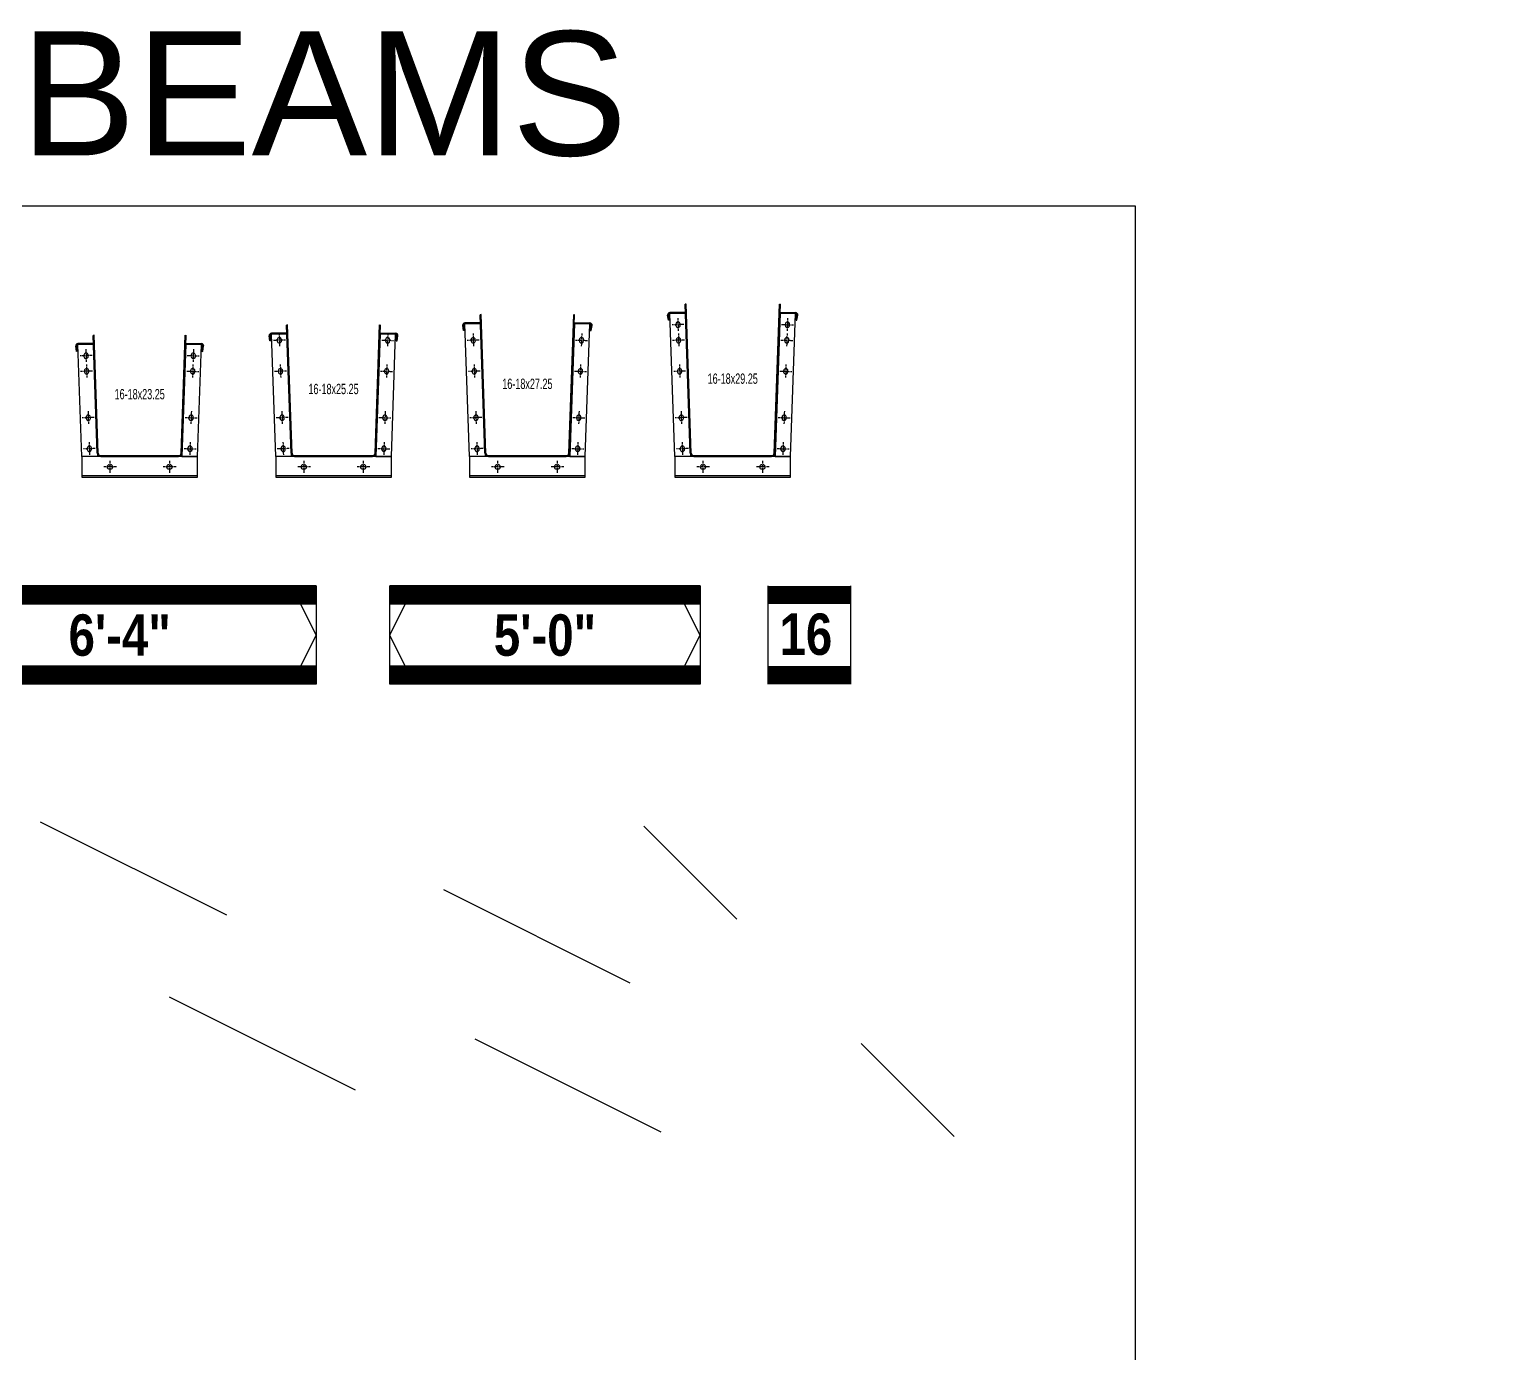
# Model space of a CAD drawing. Header units: inches. Extents: x 2832 to 8547, y -592 to 860.
# Drawn here: x 6631.4 to 6916.3, y 604.1 to 860 of the extents above; entities that cross this region are included whole.
import ezdxf
from ezdxf import colors
from ezdxf.entities.mleader import LeaderData, LeaderLine
from ezdxf.enums import TextEntityAlignment as Align
from ezdxf.math import Vec2, Vec3

# ---------------------------------------------------------------- set-up
doc = ezdxf.new("R2010")
doc.units = ezdxf.units.IN
doc.header["$LTSCALE"] = 5
doc.header["$MEASUREMENT"] = 0
doc.linetypes.add('CENTER', pattern=[2, 1.25, -0.25, 0.25, -0.25])
doc.linetypes.add('HIDDEN', pattern=[0.375, 0.25, -0.125])
for name, color, linetype in [('BlueHidden', 5, 'HIDDEN'), ('DIM', 154, 'Continuous'), ('FMTEXTA', 4, 'Continuous'), ('FORM', 5, 'Continuous'), ('FORMA', 5, 'Continuous'), ('NOTES', 5, 'Continuous')]:
    doc.layers.add(name, color=color, linetype=linetype)
doc.styles.add('Arial Narrow', font='ARIALN.TTF', dxfattribs={"height": 1.5})
doc.styles.add('S', font='arial.ttf', dxfattribs={"height": 2})
doc.styles.add('VBA_txt', font='arial.ttf', dxfattribs={"height": 2})
doc.styles.add('VBA_txt_bold', font='ARIALNB.TTF', dxfattribs={"height": 2})

# ---------------------------------------------------------------- blocks, each defined once
blk = doc.blocks.new('*U725')
for p, q in [((-12.29, 22.15), (-12.44, 23.14)), ((-12.1, 22.18), (-12.25, 23.17)), ((-9.02, 23.74), (-12.02, 23.64)), ((-9.01, 23.56), (-12.01, 23.45)), ((-8.88, 25.25), (-9.07, 25.24)), ((-8.2, 0.48), (-9.07, 25.24)), ((-8.02, 0.48), (-8.88, 25.25)), ((8.02, 0.48), (8.88, 25.25)), ((8.2, 0.48), (9.07, 25.24)), ((8.88, 25.25), (9.07, 25.24)), ((9.01, 23.56), (12.01, 23.45)), ((9.02, 23.74), (12.02, 23.64)), ((12.1, 22.18), (12.25, 23.17)), ((12.29, 22.15), (12.44, 23.14)), ((-12.1, 22.18), (-12.29, 22.15)), ((-10.87, 22.16), (-10.88, 22.41)), ((-10.06, 22.19), (-10.07, 22.44)), ((10.06, 22.19), (10.07, 22.44)), ((10.87, 22.16), (10.88, 22.41)), ((12.1, 22.18), (12.29, 22.15)), ((-10.66, 16.16), (-10.67, 16.41)), ((-9.85, 16.19), (-9.86, 16.44)), ((9.85, 16.19), (9.86, 16.44)), ((10.66, 16.16), (10.67, 16.41)), ((-10.35, 7.17), (-10.35, 7.42)), ((-9.53, 7.19), (-9.54, 7.44)), ((9.53, 7.19), (9.54, 7.44)), ((10.35, 7.17), (10.35, 7.42)), ((-10.14, 1.17), (-10.14, 1.42)), ((-9.32, 1.2), (-9.33, 1.45)), ((-7.52, 0), (7.52, 0)), ((9.32, 1.2), (9.33, 1.45)), ((10.14, 1.17), (10.14, 1.42)), ((-7.52, -0.19), (7.52, -0.19)), ((-5.88, -1.78), (-5.62, -1.78)), ((-5.88, -2.59), (-5.62, -2.59)), ((5.62, -1.78), (5.88, -1.78)), ((5.62, -2.59), (5.88, -2.59))]:
    blk.add_line(p, q)
at = {"color": 1, "linetype": 'CENTER', "ltscale": 0.0625}
for p, q in [((-10.51, 23.58), (-10.42, 21.02)), ((10.51, 23.58), (10.42, 21.02)), ((-9.31, 22.34), (-11.62, 22.26)), ((9.31, 22.34), (11.62, 22.26)), ((-10.3, 17.58), (-10.21, 15.02)), ((10.3, 17.58), (10.21, 15.02)), ((-9.1, 16.34), (-11.41, 16.26)), ((9.1, 16.34), (11.41, 16.26)), ((-9.99, 8.59), (-9.9, 6.03)), ((9.99, 8.59), (9.9, 6.03)), ((-8.79, 7.35), (-11.1, 7.27)), ((8.79, 7.35), (11.1, 7.27)), ((-8.58, 1.35), (-10.89, 1.27)), ((-9.78, 2.59), (-9.69, 0.03)), ((8.58, 1.35), (10.89, 1.27)), ((9.78, 2.59), (9.69, 0.03)), ((-4.47, -2.19), (-7.03, -2.19)), ((-5.75, -1.03), (-5.75, -3.34)), ((7.03, -2.19), (4.47, -2.19)), ((5.75, -1.03), (5.75, -3.34))]:
    blk.add_line(p, q, dxfattribs=at)
for points in [[(-8.18, -0.19), (-11.18, -0.19), (-12.01, 23.45), (-9.01, 23.56)], [(8.18, -0.19), (11.18, -0.19), (12.01, 23.45), (9.01, 23.56)], [(-11.18, -4.19), (11.18, -4.19), (11.18, -0.19), (-11.18, -0.19)], [(-11.18, -4.19), (11.18, -4.19), (11.18, -3.94), (-11.18, -3.94)]]:
    blk.add_lwpolyline(points, close=True)
for centre, radius, start, end in [((-12.01, 23.2), 0.438, 91.9594, 188.8317), ((-12.01, 23.2), 0.25, 91.9594, 188.8317), ((-10.47, 22.42), 0.406, 2, 182), ((10.47, 22.42), 0.406, 358, 178), ((12.01, 23.2), 0.25, 351.1683, 88.0406), ((12.01, 23.2), 0.438, 351.1683, 88.0406), ((-10.46, 22.17), 0.406, 182, 2), ((10.46, 22.17), 0.406, 178, 358), ((-10.26, 16.42), 0.406, 2, 182), ((-10.25, 16.18), 0.406, 182, 2), ((10.25, 16.18), 0.406, 178, 358), ((10.26, 16.42), 0.406, 358, 178), ((-9.95, 7.43), 0.406, 2, 182), ((-9.94, 7.18), 0.406, 182, 2), ((9.94, 7.18), 0.406, 178, 358), ((9.95, 7.43), 0.406, 358, 178), ((-9.74, 1.43), 0.406, 2, 182), ((-9.73, 1.18), 0.406, 182, 2), ((-7.52, 0.5), 0.688, 182, 270), ((-7.52, 0.5), 0.5, 182, 270), ((7.52, 0.5), 0.688, 270, 358), ((7.52, 0.5), 0.5, 270, 358), ((9.73, 1.18), 0.406, 178, 358), ((9.74, 1.43), 0.406, 358, 178), ((-5.88, -2.19), 0.406, 90, 270), ((-5.62, -2.19), 0.406, 270, 90), ((5.62, -2.19), 0.406, 90, 270), ((5.88, -2.19), 0.406, 270, 90)]:
    blk.add_arc(centre, radius, start, end)
at = {"layer": 'FMTEXTA', "style": 'S', "width": 0.625}
blk.add_text('16-18x25.25', height=1.9992, dxfattribs=at).set_placement((0, 12.87), align=Align.MIDDLE_CENTER)
blk = doc.blocks.new('*U726')
for p, q in [((-9.09, 25.74), (-12.09, 25.64)), ((-8.95, 27.25), (-9.14, 27.24)), ((-8.2, 0.48), (-9.14, 27.24)), ((-8.02, 0.48), (-8.95, 27.25)), ((8.02, 0.48), (8.95, 27.25)), ((8.2, 0.48), (9.14, 27.24)), ((8.95, 27.25), (9.14, 27.24)), ((9.09, 25.74), (12.09, 25.64)), ((-12.35, 24.15), (-12.51, 25.14)), ((-12.17, 24.18), (-12.35, 24.15)), ((-12.17, 24.18), (-12.32, 25.17)), ((-9.08, 25.56), (-12.08, 25.45)), ((9.08, 25.56), (12.08, 25.45)), ((12.17, 24.18), (12.32, 25.17)), ((12.17, 24.18), (12.35, 24.15)), ((12.35, 24.15), (12.51, 25.14)), ((-10.87, 22.16), (-10.88, 22.41)), ((-10.06, 22.19), (-10.07, 22.44)), ((10.06, 22.19), (10.07, 22.44)), ((10.87, 22.16), (10.88, 22.41)), ((-10.66, 16.16), (-10.67, 16.41)), ((-9.85, 16.19), (-9.86, 16.44)), ((9.85, 16.19), (9.86, 16.44)), ((10.66, 16.16), (10.67, 16.41)), ((-10.35, 7.17), (-10.35, 7.42)), ((-9.53, 7.19), (-9.54, 7.44)), ((9.53, 7.19), (9.54, 7.44)), ((10.35, 7.17), (10.35, 7.42)), ((-10.14, 1.17), (-10.14, 1.42)), ((-9.32, 1.2), (-9.33, 1.45)), ((-7.52, 0), (7.52, 0)), ((9.32, 1.2), (9.33, 1.45)), ((10.14, 1.17), (10.14, 1.42)), ((-7.52, -0.19), (7.52, -0.19)), ((-5.88, -1.78), (-5.62, -1.78)), ((-5.88, -2.59), (-5.62, -2.59)), ((5.62, -1.78), (5.88, -1.78)), ((5.62, -2.59), (5.88, -2.59))]:
    blk.add_line(p, q)
at = {"color": 1, "linetype": 'CENTER', "ltscale": 0.0625}
for p, q in [((-10.51, 23.58), (-10.42, 21.02)), ((10.51, 23.58), (10.42, 21.02)), ((-9.31, 22.34), (-11.62, 22.26)), ((9.31, 22.34), (11.62, 22.26)), ((-10.3, 17.58), (-10.21, 15.02)), ((10.3, 17.58), (10.21, 15.02)), ((-9.1, 16.34), (-11.41, 16.26)), ((9.1, 16.34), (11.41, 16.26)), ((-9.99, 8.59), (-9.9, 6.03)), ((9.99, 8.59), (9.9, 6.03)), ((-8.79, 7.35), (-11.1, 7.27)), ((8.79, 7.35), (11.1, 7.27)), ((-8.58, 1.35), (-10.89, 1.27)), ((-9.78, 2.59), (-9.69, 0.03)), ((8.58, 1.35), (10.89, 1.27)), ((9.78, 2.59), (9.69, 0.03)), ((-4.47, -2.19), (-7.03, -2.19)), ((-5.75, -1.03), (-5.75, -3.34)), ((7.03, -2.19), (4.47, -2.19)), ((5.75, -1.03), (5.75, -3.34))]:
    blk.add_line(p, q, dxfattribs=at)
for points in [[(-8.18, -0.19), (-11.18, -0.19), (-12.08, 25.45), (-9.08, 25.56)], [(8.18, -0.19), (11.18, -0.19), (12.08, 25.45), (9.08, 25.56)], [(-11.18, -4.19), (11.18, -4.19), (11.18, -0.19), (-11.18, -0.19)], [(-11.18, -4.19), (11.18, -4.19), (11.18, -3.94), (-11.18, -3.94)]]:
    blk.add_lwpolyline(points, close=True)
for centre, radius, start, end in [((-12.08, 25.2), 0.438, 91.9594, 188.8317), ((-12.08, 25.2), 0.25, 91.9594, 188.8317), ((-10.47, 22.42), 0.406, 2, 182), ((10.47, 22.42), 0.406, 358, 178), ((12.08, 25.2), 0.25, 351.1683, 88.0406), ((12.08, 25.2), 0.438, 351.1683, 88.0406), ((-10.46, 22.17), 0.406, 182, 2), ((10.46, 22.17), 0.406, 178, 358), ((-10.26, 16.42), 0.406, 2, 182), ((-10.25, 16.18), 0.406, 182, 2), ((10.25, 16.18), 0.406, 178, 358), ((10.26, 16.42), 0.406, 358, 178), ((-9.95, 7.43), 0.406, 2, 182), ((-9.94, 7.18), 0.406, 182, 2), ((9.94, 7.18), 0.406, 178, 358), ((9.95, 7.43), 0.406, 358, 178), ((-9.74, 1.43), 0.406, 2, 182), ((-9.73, 1.18), 0.406, 182, 2), ((-7.52, 0.5), 0.688, 182, 270), ((-7.52, 0.5), 0.5, 182, 270), ((7.52, 0.5), 0.688, 270, 358), ((7.52, 0.5), 0.5, 270, 358), ((9.73, 1.18), 0.406, 178, 358), ((9.74, 1.43), 0.406, 358, 178), ((-5.88, -2.19), 0.406, 90, 270), ((-5.62, -2.19), 0.406, 270, 90), ((5.62, -2.19), 0.406, 90, 270), ((5.88, -2.19), 0.406, 270, 90)]:
    blk.add_arc(centre, radius, start, end)
at = {"layer": 'FMTEXTA', "style": 'S', "width": 0.625}
blk.add_text('16-18x27.25', height=1.9992, dxfattribs=at).set_placement((0, 13.87), align=Align.MIDDLE_CENTER)
blk = doc.blocks.new('*U727')
for p, q in [((-9.02, 29.25), (-9.21, 29.24)), ((-8.2, 0.48), (-9.21, 29.24)), ((-8.02, 0.48), (-9.02, 29.25)), ((8.02, 0.48), (9.02, 29.25)), ((8.2, 0.48), (9.21, 29.24)), ((9.02, 29.25), (9.21, 29.24)), ((-12.42, 26.15), (-12.58, 27.14)), ((-12.24, 26.18), (-12.42, 26.15)), ((-12.24, 26.18), (-12.39, 27.17)), ((-9.16, 27.74), (-12.16, 27.64)), ((-9.15, 27.56), (-12.15, 27.45)), ((9.15, 27.56), (12.15, 27.45)), ((9.16, 27.74), (12.16, 27.64)), ((12.24, 26.18), (12.39, 27.17)), ((12.24, 26.18), (12.42, 26.15)), ((12.42, 26.15), (12.58, 27.14)), ((-10.97, 25.16), (-10.98, 25.41)), ((-10.16, 25.18), (-10.17, 25.43)), ((10.16, 25.18), (10.17, 25.43)), ((10.97, 25.16), (10.98, 25.41)), ((-10.87, 22.16), (-10.88, 22.41)), ((-10.06, 22.19), (-10.07, 22.44)), ((10.06, 22.19), (10.07, 22.44)), ((10.87, 22.16), (10.88, 22.41)), ((-10.66, 16.16), (-10.67, 16.41)), ((-9.85, 16.19), (-9.86, 16.44)), ((9.85, 16.19), (9.86, 16.44)), ((10.66, 16.16), (10.67, 16.41)), ((-10.35, 7.17), (-10.35, 7.42)), ((-9.53, 7.19), (-9.54, 7.44)), ((9.53, 7.19), (9.54, 7.44)), ((10.35, 7.17), (10.35, 7.42)), ((-10.14, 1.17), (-10.14, 1.42)), ((-9.32, 1.2), (-9.33, 1.45)), ((-7.52, 0), (7.52, 0)), ((9.32, 1.2), (9.33, 1.45)), ((10.14, 1.17), (10.14, 1.42)), ((-7.52, -0.19), (7.52, -0.19)), ((-5.88, -1.78), (-5.62, -1.78)), ((-5.88, -2.59), (-5.62, -2.59)), ((5.62, -1.78), (5.88, -1.78)), ((5.62, -2.59), (5.88, -2.59))]:
    blk.add_line(p, q)
at = {"color": 1, "linetype": 'CENTER', "ltscale": 0.0625}
for p, q in [((-10.62, 26.57), (-10.53, 24.01)), ((10.62, 26.57), (10.53, 24.01)), ((-9.42, 25.33), (-11.73, 25.25)), ((-10.51, 23.58), (-10.42, 21.02)), ((9.42, 25.33), (11.73, 25.25)), ((10.51, 23.58), (10.42, 21.02)), ((-9.31, 22.34), (-11.62, 22.26)), ((9.31, 22.34), (11.62, 22.26)), ((-10.3, 17.58), (-10.21, 15.02)), ((10.3, 17.58), (10.21, 15.02)), ((-9.1, 16.34), (-11.41, 16.26)), ((9.1, 16.34), (11.41, 16.26)), ((-9.99, 8.59), (-9.9, 6.03)), ((9.99, 8.59), (9.9, 6.03)), ((-8.79, 7.35), (-11.1, 7.27)), ((8.79, 7.35), (11.1, 7.27)), ((-8.58, 1.35), (-10.89, 1.27)), ((-9.78, 2.59), (-9.69, 0.03)), ((8.58, 1.35), (10.89, 1.27)), ((9.78, 2.59), (9.69, 0.03)), ((-4.47, -2.19), (-7.03, -2.19)), ((-5.75, -1.03), (-5.75, -3.34)), ((7.03, -2.19), (4.47, -2.19)), ((5.75, -1.03), (5.75, -3.34))]:
    blk.add_line(p, q, dxfattribs=at)
for points in [[(-8.18, -0.19), (-11.18, -0.19), (-12.15, 27.45), (-9.15, 27.56)], [(8.18, -0.19), (11.18, -0.19), (12.15, 27.45), (9.15, 27.56)], [(-11.18, -4.19), (11.18, -4.19), (11.18, -0.19), (-11.18, -0.19)], [(-11.18, -4.19), (11.18, -4.19), (11.18, -3.94), (-11.18, -3.94)]]:
    blk.add_lwpolyline(points, close=True)
for centre, radius, start, end in [((-12.15, 27.2), 0.438, 91.9594, 188.8317), ((-12.15, 27.2), 0.25, 91.9594, 188.8317), ((-10.58, 25.42), 0.406, 2, 182), ((10.58, 25.42), 0.406, 358, 178), ((12.15, 27.2), 0.25, 351.1683, 88.0406), ((12.15, 27.2), 0.438, 351.1683, 88.0406), ((-10.57, 25.17), 0.406, 182, 2), ((-10.47, 22.42), 0.406, 2, 182), ((10.47, 22.42), 0.406, 358, 178), ((10.57, 25.17), 0.406, 178, 358), ((-10.46, 22.17), 0.406, 182, 2), ((10.46, 22.17), 0.406, 178, 358), ((-10.26, 16.42), 0.406, 2, 182), ((-10.25, 16.18), 0.406, 182, 2), ((10.25, 16.18), 0.406, 178, 358), ((10.26, 16.42), 0.406, 358, 178), ((-9.95, 7.43), 0.406, 2, 182), ((-9.94, 7.18), 0.406, 182, 2), ((9.94, 7.18), 0.406, 178, 358), ((9.95, 7.43), 0.406, 358, 178), ((-9.74, 1.43), 0.406, 2, 182), ((-9.73, 1.18), 0.406, 182, 2), ((-7.52, 0.5), 0.688, 182, 270), ((-7.52, 0.5), 0.5, 182, 270), ((7.52, 0.5), 0.5, 270, 358), ((7.52, 0.5), 0.688, 270, 358), ((9.73, 1.18), 0.406, 178, 358), ((9.74, 1.43), 0.406, 358, 178), ((-5.88, -2.19), 0.406, 90, 270), ((-5.62, -2.19), 0.406, 270, 90), ((5.62, -2.19), 0.406, 90, 270), ((5.88, -2.19), 0.406, 270, 90)]:
    blk.add_arc(centre, radius, start, end)
at = {"layer": 'FMTEXTA', "style": 'S', "width": 0.625}
blk.add_text('16-18x29.25', height=1.9992, dxfattribs=at).set_placement((0, 14.87), align=Align.MIDDLE_CENTER)
blk = doc.blocks.new('VBA_SB_CAN_5')
at = {"layer": 'FORMA', "color": 4}
for p, q in [((0, 6), (0, 9.5)), ((60, 9.5), (0, 9.5)), ((60, 9.5), (60, -9.5)), ((0, -6), (0, 6)), ((0, 0), (3, 6)), ((60, 6), (0, 6)), ((60, 0), (57, 6)), ((3, -6), (0, 0)), ((57, -6), (60, 0)), ((0, -9.5), (0, -6)), ((60, -6), (0, -6)), ((60, -9.5), (0, -9.5))]:
    blk.add_line(p, q, dxfattribs=at)
at = {"layer": 'FORMA', "color": 4, "const_width": 3.5}
for points in [[(60, 7.75), (0, 7.75)], [(60, -7.75), (0, -7.75)]]:
    blk.add_lwpolyline(points, dxfattribs=at)
at = {"layer": 'FORMA', "color": 4, "style": 'VBA_txt_bold'}
blk.add_text('5\'-0"', height=8, dxfattribs=at).set_placement((30, 0), align=Align.MIDDLE_CENTER)
blk = doc.blocks.new('VBA_SB_CAN_64')
at = {"layer": 'FORMA', "color": 4}
for p, q in [((0, 6), (0, 9.5)), ((76, 9.5), (0, 9.5)), ((76, 9.5), (76, -9.5)), ((0, -6), (0, 6)), ((0, 0), (3, 6)), ((76, 6), (0, 6)), ((76, 0), (73, 6)), ((3, -6), (0, 0)), ((73, -6), (76, 0)), ((0, -9.5), (0, -6)), ((76, -6), (0, -6)), ((76, -9.5), (0, -9.5))]:
    blk.add_line(p, q, dxfattribs=at)
at = {"layer": 'FORMA', "color": 4, "const_width": 3.5}
for points in [[(76, 7.75), (0, 7.75)], [(76, -7.75), (0, -7.75)]]:
    blk.add_lwpolyline(points, dxfattribs=at)
at = {"layer": 'FORMA', "color": 4, "style": 'VBA_txt_bold'}
blk.add_text('6\'-4"', height=8, dxfattribs=at).set_placement((38, 0), align=Align.MIDDLE_CENTER)
blk = doc.blocks.new('*U555')
at = {"layer": 'FORM', "color": 4}
for p, q in [((0, 9.5), (0, -9.5)), ((16, 9.5), (16, -9.5)), ((16, -6), (16, -9.5))]:
    blk.add_line(p, q, dxfattribs=at)
at = {"layer": 'FORM', "color": 4, "const_width": 3.5}
for points in [[(0, 7.75), (16, 7.75)], [(0, -7.75), (16, -7.75)]]:
    blk.add_lwpolyline(points, dxfattribs=at)
blk = doc.blocks.new('VBA_SB_BRACE_10')
at = {"layer": 'FORM'}
for p, q in [((0, 30), (36, 12)), ((84, -12), (120, -30))]:
    blk.add_line(p, q, dxfattribs=at)
blk = doc.blocks.new('VBA_SB_BRACE_5')
at = {"layer": 'FORM'}
for p, q in [((0, 30), (18, 12)), ((42, -12), (60, -30))]:
    blk.add_line(p, q, dxfattribs=at)
blk = doc.blocks.new('VBA_SB_BRACE_RIGHT')
at = {"layer": 'FORM'}
blk.add_line((0, 30), (36, 12), dxfattribs=at)
blk = doc.blocks.new('VBA_SB_BRACE_LEFT')
at = {"layer": 'FORM'}
blk.add_line((0, -30), (-36, -12), dxfattribs=at)
blk = doc.blocks.new('16-18X23.25 STEEL BEAM SECTION')
for p, q in [((-8.81, 23.25), (-9, 23.24)), ((-8.2, 0.48), (-9, 23.24)), ((-8.02, 0.48), (-8.81, 23.25)), ((8.02, 0.48), (8.81, 23.25)), ((8.2, 0.48), (9, 23.24)), ((8.81, 23.25), (9, 23.24)), ((-12.22, 20.15), (-12.37, 21.14)), ((-12.03, 20.18), (-12.22, 20.15)), ((-12.03, 20.18), (-12.18, 21.17)), ((-8.95, 21.74), (-11.95, 21.64)), ((-8.94, 21.56), (-11.94, 21.45)), ((8.94, 21.56), (11.94, 21.45)), ((8.95, 21.74), (11.95, 21.64)), ((12.03, 20.18), (12.18, 21.17)), ((12.03, 20.18), (12.22, 20.15)), ((12.22, 20.15), (12.37, 21.14)), ((-10.76, 19.16), (-10.77, 19.41)), ((-9.95, 19.19), (-9.96, 19.44)), ((9.95, 19.19), (9.96, 19.44)), ((10.76, 19.16), (10.77, 19.41)), ((-10.66, 16.16), (-10.67, 16.41)), ((-9.85, 16.19), (-9.86, 16.44)), ((9.85, 16.19), (9.86, 16.44)), ((10.66, 16.16), (10.67, 16.41)), ((-10.35, 7.17), (-10.35, 7.42)), ((-9.53, 7.19), (-9.54, 7.44)), ((9.53, 7.19), (9.54, 7.44)), ((10.35, 7.17), (10.35, 7.42)), ((-10.14, 1.17), (-10.14, 1.42)), ((-9.32, 1.2), (-9.33, 1.45)), ((-7.52, 0), (7.52, 0)), ((9.32, 1.2), (9.33, 1.45)), ((10.14, 1.17), (10.14, 1.42)), ((-7.52, -0.19), (7.52, -0.19)), ((-5.88, -1.78), (-5.62, -1.78)), ((-5.88, -2.59), (-5.62, -2.59)), ((5.62, -1.78), (5.88, -1.78)), ((5.62, -2.59), (5.88, -2.59))]:
    blk.add_line(p, q)
at = {"color": 1, "linetype": 'CENTER', "ltscale": 0.0625}
for p, q in [((-10.41, 20.58), (-10.32, 18.02)), ((10.41, 20.58), (10.32, 18.02)), ((-9.21, 19.34), (-11.52, 19.26)), ((-10.3, 17.58), (-10.21, 15.02)), ((9.21, 19.34), (11.52, 19.26)), ((10.3, 17.58), (10.21, 15.02)), ((-9.1, 16.34), (-11.41, 16.26)), ((9.1, 16.34), (11.41, 16.26)), ((-9.99, 8.59), (-9.9, 6.03)), ((9.99, 8.59), (9.9, 6.03)), ((-8.79, 7.35), (-11.1, 7.27)), ((8.79, 7.35), (11.1, 7.27)), ((-8.58, 1.35), (-10.89, 1.27)), ((-9.78, 2.59), (-9.69, 0.03)), ((8.58, 1.35), (10.89, 1.27)), ((9.78, 2.59), (9.69, 0.03)), ((-4.47, -2.19), (-7.03, -2.19)), ((-5.75, -1.03), (-5.75, -3.34)), ((7.03, -2.19), (4.47, -2.19)), ((5.75, -1.03), (5.75, -3.34))]:
    blk.add_line(p, q, dxfattribs=at)
for points in [[(-8.18, -0.19), (-11.18, -0.19), (-11.94, 21.45), (-8.94, 21.56)], [(8.18, -0.19), (11.18, -0.19), (11.94, 21.45), (8.94, 21.56)], [(-11.18, -4.19), (11.18, -4.19), (11.18, -0.19), (-11.18, -0.19)], [(-11.18, -4.19), (11.18, -4.19), (11.18, -3.94), (-11.18, -3.94)]]:
    blk.add_lwpolyline(points, close=True)
for centre, radius, start, end in [((-11.94, 21.2), 0.438, 91.9594, 188.8317), ((-11.94, 21.2), 0.25, 91.9594, 188.8317), ((11.94, 21.2), 0.25, 351.1683, 88.0406), ((11.94, 21.2), 0.438, 351.1683, 88.0406), ((-10.37, 19.42), 0.406, 2, 182), ((-10.36, 19.17), 0.406, 182, 2), ((10.36, 19.17), 0.406, 178, 358), ((10.37, 19.42), 0.406, 358, 178), ((-10.26, 16.42), 0.406, 2, 182), ((-10.25, 16.18), 0.406, 182, 2), ((10.25, 16.18), 0.406, 178, 358), ((10.26, 16.42), 0.406, 358, 178), ((-9.95, 7.43), 0.406, 2, 182), ((-9.94, 7.18), 0.406, 182, 2), ((9.94, 7.18), 0.406, 178, 358), ((9.95, 7.43), 0.406, 358, 178), ((-9.74, 1.43), 0.406, 2, 182), ((-9.73, 1.18), 0.406, 182, 2), ((-7.52, 0.5), 0.688, 182, 270), ((-7.52, 0.5), 0.5, 182, 270), ((7.52, 0.5), 0.688, 270, 358), ((7.52, 0.5), 0.5, 270, 358), ((9.73, 1.18), 0.406, 178, 358), ((9.74, 1.43), 0.406, 358, 178), ((-5.88, -2.19), 0.406, 90, 270), ((-5.62, -2.19), 0.406, 270, 90), ((5.62, -2.19), 0.406, 90, 270), ((5.88, -2.19), 0.406, 270, 90)]:
    blk.add_arc(centre, radius, start, end)
at = {"layer": 'FMTEXTA', "style": 'S', "width": 0.625}
blk.add_text('16-18x23.25', height=1.9992, dxfattribs=at).set_placement((0, 11.87), align=Align.MIDDLE_CENTER)
blk = doc.blocks.new('VBA_WEDGE_NOTE')
at = {"layer": 'NOTES'}
ml = blk.add_multileader_mtext('Standard', dxfattribs=at)
ml.set_content('\\A1;INSTALL FIELD WEDGES AT ALL SIDE PANELS AND POSTS', color=5, style='Arial Narrow')
ml.set_leader_properties(color=4)
ml.build(insert=Vec2(0, 0))
ml.multileader.update_dxf_attribs({"text_left_attachment_type": 2, "text_right_attachment_type": 2, "dogleg_length": 0.0625, "arrow_head_size": 1.5, "scale": 12})
ctx = ml.context
ctx.base_point, ctx.scale, ctx.char_height, ctx.arrow_head_size, ctx.landing_gap_size, ctx.plane_origin = Vec3(6.52, -4.58), 12, 2, 1.5, 0.75, Vec3(-29.47, -12.23)
ctx.left_attachment, ctx.right_attachment = 2, 2
notes = []
notes.append((ctx, [(0, (1, 1, 0), (5.77, -4.58), (1, 0), 0.75, [(0, [(0, 0)], 0, [])])]))
ctx.mtext.insert, ctx.mtext.width, ctx.mtext.flow_direction = Vec3(7.27, -3.55), 123.81, 5
for ctx, leaders in notes:
    for number, flags, end, landing, length, lines in leaders:
        leader = LeaderData()
        leader.index, (leader.has_last_leader_line, leader.has_dogleg_vector, leader.attachment_direction) = number, flags
        leader.last_leader_point, leader.dogleg_vector, leader.dogleg_length = Vec3(end), Vec3(landing), length
        for number, points, colour, breaks in lines:
            line = LeaderLine()
            line.index, line.vertices, line.color, line.breaks = number, Vec3.list(points), colors.encode_raw_color(colour), breaks
            leader.lines.append(line)
        ctx.leaders.append(leader)

msp = doc.modelspace()

# ---------------------------------------------------------------- linework, layer by layer
at = {"linetype": 'ByBlock'}
msp.add_lwpolyline([(6420.06094, 825.85348), (6845.13617, 825.85348), (6845.13617, 348.30781), (6420.06094, 348.30781)], close=True, dxfattribs=at)

# ---------------------------------------------------------------- block references
for name, p in [('*U727', (6767.31409, 777.58908)), ('*U726', (6727.61682, 777.58908)), ('16-18X23.25 STEEL BEAM SECTION', (6652.66005, 777.58908)), ('*U725', (6690.13844, 777.58908)), ('VBA_SB_CAN_64', (6610.79651, 742.87414)), ('VBA_SB_CAN_5', (6701.01713, 742.87414))]:
    msp.add_blockref(name, p)
at = {"layer": 'DIM'}
msp.add_blockref('VBA_WEDGE_NOTE', (5423.34977, 750.20917), dxfattribs=at)
at = {"layer": 'FORM'}
for name, p in [('*U555', (6774.07373, 742.87414)), ('VBA_SB_BRACE_10', (6633.43606, 676.7867)), ('VBA_SB_BRACE_5', (6750.11726, 675.91972)), ('VBA_SB_BRACE_LEFT', (6747.47089, 705.57968)), ('VBA_SB_BRACE_RIGHT', (6658.3335, 642.93025))]:
    msp.add_blockref(name, p, dxfattribs=at)

# ---------------------------------------------------------------- texts
at = {"layer": 'BlueHidden', "linetype": 'ByBlock', "insert": (6514.06012, 859.61933), "char_height": 24, "attachment_point": 1, "style": 'VBA_txt'}
msp.add_mtext_dynamic_manual_height_columns('{\\C2;STEEL BEAMS}', width=236.1247696, gutter_width=10, heights=[2.3916], dxfattribs=at)
at = {"layer": 'FMTEXTA', "insert": (6776.36525, 747.04835), "char_height": 8, "attachment_point": 1, "style": 'VBA_txt_bold'}
msp.add_mtext_dynamic_manual_height_columns('16', width=11.9081939, gutter_width=120, heights=[0], dxfattribs=at)

doc.saveas('drawing.dxf')
